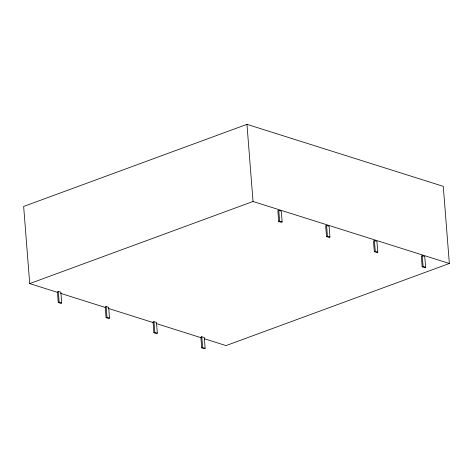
<?xml version="1.0" encoding="UTF-8"?>
<svg xmlns="http://www.w3.org/2000/svg" width="473" height="473" viewBox="0 0 473 473"><rect width="100%" height="100%" fill="white"/><g stroke="black" fill="none" stroke-linecap="round" stroke-linejoin="round"><path stroke-width="0.71" d="M204.224 338.703L226.041 345.592L449.35 263.485L443.278 186.35L246.959 124.346L23.65 206.453L29.722 283.587L57.162 292.255M29.722 283.587L253.031 201.48L449.35 263.485M58.321 291.451L57.404 291.788L58.256 302.549L60.769 303.347L61.685 303.01L60.84 292.243L58.321 291.451L59.166 302.212L61.685 303.01M278.768 210.396L277.852 210.733L278.698 221.494L281.216 222.286L282.133 221.949L281.287 211.189L278.768 210.396L279.614 221.157L282.133 221.949M58.256 302.549L59.166 302.212M278.698 221.494L279.614 221.157M106.141 306.551L105.225 306.888L106.076 317.655L108.589 318.447L109.505 318.11L108.66 307.349L106.141 306.551L106.993 317.318L109.505 318.11M326.589 225.497L325.672 225.834L326.524 236.595L329.037 237.393L329.953 237.056L329.107 226.295L326.589 225.497L327.44 236.258L329.953 237.056M106.076 317.655L106.993 317.318M326.524 236.595L327.44 236.258M153.967 321.658L153.051 321.995L153.896 332.755L156.415 333.554L157.326 333.217L156.48 322.45L153.967 321.658L154.813 332.418L157.326 333.217M374.415 240.603L373.499 240.94L374.344 251.701L376.863 252.493L377.773 252.156L376.928 241.396L374.415 240.603L375.26 251.364L377.773 252.156M153.896 332.755L154.813 332.418M374.344 251.701L375.26 251.364M201.788 336.758L200.871 337.095L201.717 347.862L204.235 348.654L205.152 348.317L204.301 337.556L201.788 336.758L202.633 347.525L205.152 348.317M422.235 255.704L421.319 256.041L422.164 266.807L424.683 267.6L425.599 267.263L424.748 256.502L422.235 255.704L423.081 266.47L425.599 267.263M201.717 347.862L202.633 347.525M422.164 266.807L423.081 266.47M60.68 293.366L105.716 307.586M108.53 308.479L153.565 322.698M156.38 323.591L201.409 337.811M246.959 124.346L253.031 201.48"/></g></svg>
